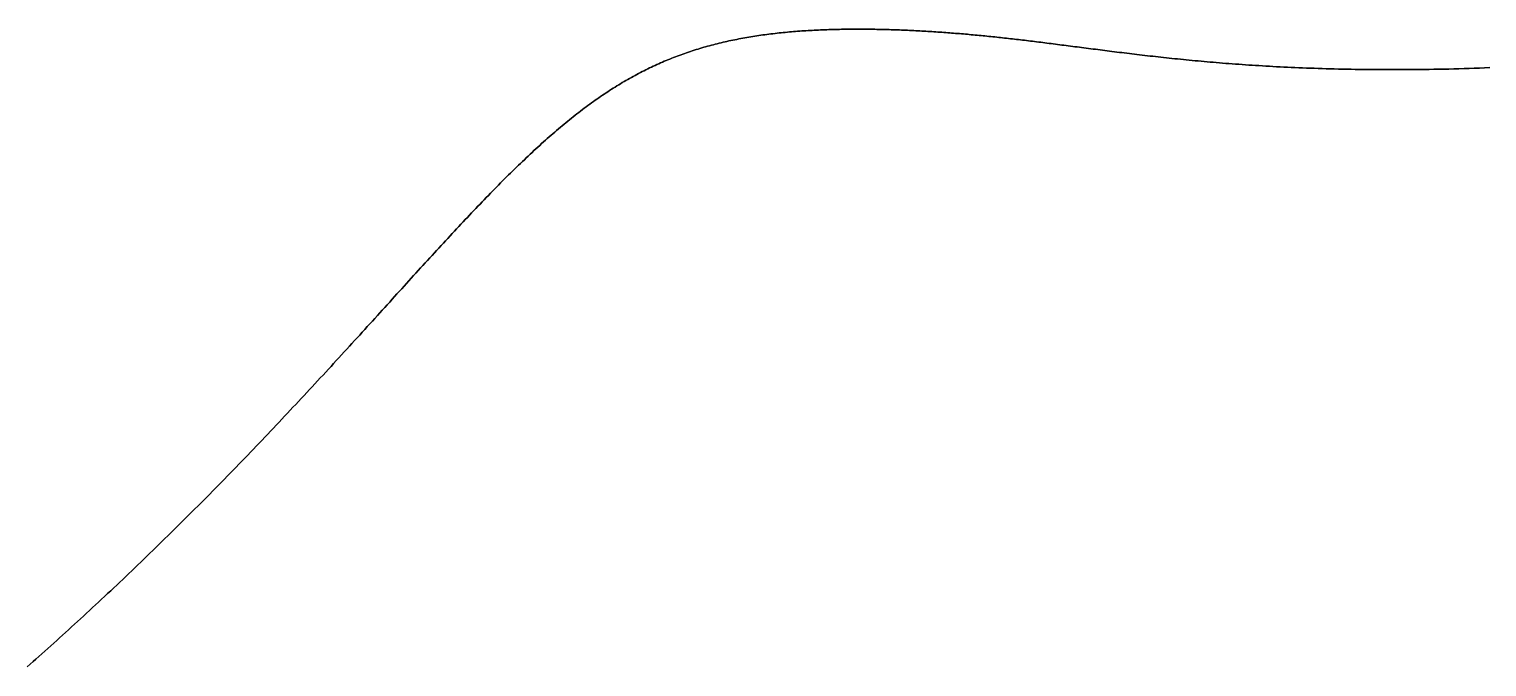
# Model space of a CAD drawing. Header units: inches. Extents: x 130170 to 284068, y 377793 to 804530.
# Drawn here: x 256949.4 to 257015.2, y 735354 to 735382.8 of the extents above; entities that cross this region are included whole.
import ezdxf

# ---------------------------------------------------------------- set-up
doc = ezdxf.new("R2010")
doc.units = ezdxf.units.IN
doc.header["$MEASUREMENT"] = 0
doc.layers.add('muni_il', color=7, linetype='Continuous')

msp = doc.modelspace()

# ---------------------------------------------------------------- linework, layer by layer
at = {"layer": 'muni_il'}
for points in [[(256949.259, 735353.977), (256949.392, 735354.094), (256949.525, 735354.211), (256949.657, 735354.329), (256949.791, 735354.447), (256949.924, 735354.566), (256950.058, 735354.685), (256950.191, 735354.805), (256950.325, 735354.925), (256950.459, 735355.045), (256950.594, 735355.166), (256950.728, 735355.287), (256950.863, 735355.409), (256950.998, 735355.531), (256951.133, 735355.654), (256951.268, 735355.777), (256951.403, 735355.901), (256951.538, 735356.024), (256951.674, 735356.149), (256951.81, 735356.273), (256951.945, 735356.399), (256952.081, 735356.524), (256952.217, 735356.65), (256952.353, 735356.776), (256952.489, 735356.903), (256952.625, 735357.03), (256952.761, 735357.157), (256952.898, 735357.285), (256953.034, 735357.413), (256953.17, 735357.541), (256953.307, 735357.67), (256953.443, 735357.799), (256953.579, 735357.928), (256953.716, 735358.058), (256953.852, 735358.187), (256953.989, 735358.318), (256954.125, 735358.448), (256954.261, 735358.579), (256954.398, 735358.71), (256954.534, 735358.841), (256954.67, 735358.973), (256954.806, 735359.105), (256954.942, 735359.237), (256955.078, 735359.369), (256955.214, 735359.501), (256955.35, 735359.634), (256955.486, 735359.767), (256955.622, 735359.9), (256955.758, 735360.033), (256955.893, 735360.167), (256956.028, 735360.301), (256956.164, 735360.435), (256956.299, 735360.569), (256956.434, 735360.703), (256956.569, 735360.837), (256956.703, 735360.972), (256956.838, 735361.106), (256956.972, 735361.241), (256957.106, 735361.376), (256957.24, 735361.511), (256957.374, 735361.646), (256957.508, 735361.781), (256957.641, 735361.916), (256957.775, 735362.051), (256957.907, 735362.187), (256958.04, 735362.322), (256958.173, 735362.457), (256958.305, 735362.593), (256958.437, 735362.728), (256958.569, 735362.864), (256958.701, 735362.999), (256958.832, 735363.135), (256958.963, 735363.271), (256959.094, 735363.406), (256959.225, 735363.541), (256959.355, 735363.677), (256959.485, 735363.812), (256959.615, 735363.948), (256959.744, 735364.083), (256959.873, 735364.218), (256960.002, 735364.353), (256960.13, 735364.488), (256960.259, 735364.623), (256960.387, 735364.758), (256960.514, 735364.893), (256960.641, 735365.027), (256960.768, 735365.162), (256960.895, 735365.296), (256961.021, 735365.43), (256961.147, 735365.564), (256961.272, 735365.698), (256961.397, 735365.832), (256961.522, 735365.965), (256961.647, 735366.098), (256961.771, 735366.232), (256961.894, 735366.364), (256962.018, 735366.497), (256962.141, 735366.629), (256962.263, 735366.762), (256962.385, 735366.894), (256962.507, 735367.025), (256962.629, 735367.157), (256962.75, 735367.288), (256962.87, 735367.419), (256962.991, 735367.549), (256963.11, 735367.679), (256963.23, 735367.809), (256963.349, 735367.939), (256963.468, 735368.068), (256963.586, 735368.197), (256963.704, 735368.326), (256963.821, 735368.454), (256963.938, 735368.582), (256964.054, 735368.71), (256964.171, 735368.837), (256964.286, 735368.964), (256964.402, 735369.091), (256964.516, 735369.217), (256964.631, 735369.342), (256964.745, 735369.468), (256964.859, 735369.592), (256964.972, 735369.717), (256965.084, 735369.841), (256965.197, 735369.965), (256965.309, 735370.088), (256965.42, 735370.21), (256965.531, 735370.332), (256965.642, 735370.454), (256965.752, 735370.576), (256965.862, 735370.696), (256965.971, 735370.817), (256966.08, 735370.937), (256966.188, 735371.056), (256966.296, 735371.175), (256966.404, 735371.293), (256966.511, 735371.411), (256966.618, 735371.528), (256966.724, 735371.645), (256966.83, 735371.761), (256966.936, 735371.877), (256967.041, 735371.992), (256967.146, 735372.107), (256967.25, 735372.221), (256967.354, 735372.334), (256967.457, 735372.447), (256967.56, 735372.56), (256967.663, 735372.671), (256967.765, 735372.783), (256967.867, 735372.893), (256967.968, 735373.003), (256968.069, 735373.113), (256968.17, 735373.222), (256968.27, 735373.33), (256968.37, 735373.438), (256968.469, 735373.545), (256968.568, 735373.651), (256968.667, 735373.757), (256968.765, 735373.862), (256968.863, 735373.966), (256968.96, 735374.07), (256969.057, 735374.174), (256969.154, 735374.276), (256969.25, 735374.378), (256969.346, 735374.48), (256969.442, 735374.58), (256969.537, 735374.68), (256969.632, 735374.78), (256969.727, 735374.879), (256969.821, 735374.977), (256969.915, 735375.074), (256970.008, 735375.171), (256970.102, 735375.267), (256970.194, 735375.363), (256970.287, 735375.457), (256970.379, 735375.551), (256970.471, 735375.645), (256970.563, 735375.738), (256970.654, 735375.83), (256970.745, 735375.921), (256970.836, 735376.012), (256970.926, 735376.102), (256971.016, 735376.191), (256971.106, 735376.28), (256971.195, 735376.368), (256971.285, 735376.455), (256971.373, 735376.542), (256971.462, 735376.628), (256971.551, 735376.713), (256971.639, 735376.798), (256971.727, 735376.882), (256971.814, 735376.965), (256971.902, 735377.047), (256971.989, 735377.129), (256972.076, 735377.21), (256972.162, 735377.291), (256972.249, 735377.37), (256972.335, 735377.45), (256972.421, 735377.528), (256972.507, 735377.606), (256972.593, 735377.683), (256972.678, 735377.759), (256972.763, 735377.834), (256972.848, 735377.909), (256972.933, 735377.984), (256973.018, 735378.057), (256973.102, 735378.13), (256973.186, 735378.202), (256973.271, 735378.274), (256973.355, 735378.345), (256973.438, 735378.415), (256973.522, 735378.485), (256973.606, 735378.553), (256973.689, 735378.622), (256973.772, 735378.689), (256973.856, 735378.756), (256973.939, 735378.822), (256974.022, 735378.887), (256974.104, 735378.952), (256974.187, 735379.016), (256974.27, 735379.08), (256974.352, 735379.143), (256974.435, 735379.205), (256974.517, 735379.266), (256974.599, 735379.327), (256974.681, 735379.387), (256974.764, 735379.447), (256974.846, 735379.506), (256974.928, 735379.564), (256975.009, 735379.622), (256975.091, 735379.679), (256975.173, 735379.735), (256975.255, 735379.791), (256975.337, 735379.846), (256975.419, 735379.9), (256975.501, 735379.954), (256975.582, 735380.007), (256975.664, 735380.06), (256975.746, 735380.112), (256975.827, 735380.163), (256975.909, 735380.214), (256975.991, 735380.264), (256976.073, 735380.313), (256976.154, 735380.362), (256976.236, 735380.41), (256976.318, 735380.458), (256976.4, 735380.505), (256976.482, 735380.551), (256976.564, 735380.597), (256976.646, 735380.642), (256976.728, 735380.687), (256976.81, 735380.731), (256976.892, 735380.775), (256976.974, 735380.818), (256977.056, 735380.86), (256977.139, 735380.902), (256977.221, 735380.943), (256977.304, 735380.984), (256977.386, 735381.024), (256977.469, 735381.064), (256977.552, 735381.103), (256977.635, 735381.141), (256977.718, 735381.179), (256977.801, 735381.216), (256977.884, 735381.253), (256977.967, 735381.289), (256978.051, 735381.325), (256978.134, 735381.36), (256978.218, 735381.395), (256978.301, 735381.429), (256978.385, 735381.463), (256978.469, 735381.496), (256978.554, 735381.528), (256978.638, 735381.56), (256978.722, 735381.592), (256978.807, 735381.623), (256978.892, 735381.654), (256978.976, 735381.684), (256979.061, 735381.713), (256979.147, 735381.742), (256979.232, 735381.771), (256979.317, 735381.799), (256979.403, 735381.826), (256979.489, 735381.853), (256979.575, 735381.88), (256979.661, 735381.906), (256979.747, 735381.932), (256979.833, 735381.957), (256979.92, 735381.982), (256980.007, 735382.006), (256980.094, 735382.03), (256980.181, 735382.054), (256980.268, 735382.077), (256980.355, 735382.099), (256980.443, 735382.121), (256980.531, 735382.143), (256980.619, 735382.164), (256980.707, 735382.185), (256980.795, 735382.205), (256980.883, 735382.225), (256980.972, 735382.244), (256981.061, 735382.263), (256981.15, 735382.282), (256981.239, 735382.3), (256981.328, 735382.318), (256981.418, 735382.336), (256981.507, 735382.352), (256981.597, 735382.369), (256981.687, 735382.385), (256981.777, 735382.401), (256981.868, 735382.417), (256981.958, 735382.432), (256982.049, 735382.447), (256982.139, 735382.461), (256982.23, 735382.475), (256982.321, 735382.488), (256982.413, 735382.502), (256982.504, 735382.514), (256982.596, 735382.527), (256982.687, 735382.539), (256982.779, 735382.551), (256982.871, 735382.562), (256982.963, 735382.573), (256983.056, 735382.584), (256983.148, 735382.595), (256983.241, 735382.605), (256983.333, 735382.615), (256983.426, 735382.624), (256983.519, 735382.633), (256983.612, 735382.642), (256983.705, 735382.65), (256983.798, 735382.659), (256983.892, 735382.666), (256983.985, 735382.674), (256984.078, 735382.681), (256984.172, 735382.688), (256984.266, 735382.695), (256984.36, 735382.701), (256984.453, 735382.707), (256984.547, 735382.713), (256984.641, 735382.719), (256984.735, 735382.724), (256984.829, 735382.729), (256984.924, 735382.734), (256985.018, 735382.738), (256985.112, 735382.742), (256985.206, 735382.746), (256985.301, 735382.75), (256985.395, 735382.753), (256985.489, 735382.757), (256985.584, 735382.76), (256985.678, 735382.762), (256985.773, 735382.765), (256985.867, 735382.767), (256985.962, 735382.769), (256986.056, 735382.771), (256986.151, 735382.772), (256986.245, 735382.774), (256986.339, 735382.775), (256986.434, 735382.776), (256986.528, 735382.776), (256986.622, 735382.777), (256986.717, 735382.777), (256986.811, 735382.777), (256986.905, 735382.777), (256986.999, 735382.777), (256987.093, 735382.776), (256987.187, 735382.775), (256987.281, 735382.774), (256987.375, 735382.773), (256987.469, 735382.772), (256987.562, 735382.771), (256987.656, 735382.769), (256987.749, 735382.767), (256987.843, 735382.765), (256987.936, 735382.763), (256988.029, 735382.761), (256988.123, 735382.758), (256988.215, 735382.756), (256988.308, 735382.753), (256988.401, 735382.75), (256988.494, 735382.747), (256988.586, 735382.743), (256988.679, 735382.74), (256988.771, 735382.736), (256988.863, 735382.733), (256988.955, 735382.729), (256989.047, 735382.725), (256989.139, 735382.72), (256989.231, 735382.716), (256989.322, 735382.712), (256989.414, 735382.707), (256989.505, 735382.702), (256989.596, 735382.697), (256989.687, 735382.692), (256989.778, 735382.687), (256989.869, 735382.682), (256989.959, 735382.677), (256990.05, 735382.671), (256990.14, 735382.666), (256990.23, 735382.66), (256990.32, 735382.654), (256990.41, 735382.648), (256990.5, 735382.642), (256990.59, 735382.636), (256990.679, 735382.629), (256990.769, 735382.623), (256990.858, 735382.616), (256990.947, 735382.609), (256991.037, 735382.602), (256991.126, 735382.595), (256991.215, 735382.588), (256991.304, 735382.581), (256991.392, 735382.574), (256991.481, 735382.567), (256991.57, 735382.559), (256991.658, 735382.551), (256991.747, 735382.544), (256991.835, 735382.536), (256991.924, 735382.528), (256992.012, 735382.52), (256992.101, 735382.512), (256992.189, 735382.503), (256992.277, 735382.495), (256992.366, 735382.486), (256992.454, 735382.478), (256992.542, 735382.469), (256992.631, 735382.46), (256992.719, 735382.451), (256992.808, 735382.442), (256992.896, 735382.433), (256992.985, 735382.424), (256993.073, 735382.415), (256993.162, 735382.405), (256993.251, 735382.396), (256993.34, 735382.386), (256993.429, 735382.376), (256993.518, 735382.366), (256993.607, 735382.356), (256993.697, 735382.346), (256993.786, 735382.336), (256993.876, 735382.326), (256993.966, 735382.315), (256994.056, 735382.305), (256994.147, 735382.294), (256994.237, 735382.283), (256994.328, 735382.273), (256994.419, 735382.262), (256994.51, 735382.251), (256994.602, 735382.24), (256994.694, 735382.228), (256994.786, 735382.217), (256994.878, 735382.206), (256994.971, 735382.194), (256995.064, 735382.183), (256995.158, 735382.171), (256995.251, 735382.159), (256995.345, 735382.148), (256995.44, 735382.136), (256995.535, 735382.124), (256995.63, 735382.111), (256995.726, 735382.099), (256995.822, 735382.087), (256995.918, 735382.075), (256996.015, 735382.062), (256996.113, 735382.049), (256996.211, 735382.037), (256996.309, 735382.024), (256996.408, 735382.011), (256996.507, 735381.999), (256996.607, 735381.986), (256996.708, 735381.973), (256996.809, 735381.96), (256996.91, 735381.947), (256997.012, 735381.933), (256997.115, 735381.92), (256997.218, 735381.907), (256997.321, 735381.893), (256997.426, 735381.88), (256997.531, 735381.867), (256997.636, 735381.853), (256997.742, 735381.84), (256997.849, 735381.826), (256997.956, 735381.812), (256998.064, 735381.799), (256998.173, 735381.785), (256998.282, 735381.771), (256998.392, 735381.758), (256998.503, 735381.744), (256998.614, 735381.73), (256998.726, 735381.716), (256998.838, 735381.702), (256998.952, 735381.689), (256999.066, 735381.675), (256999.18, 735381.661), (256999.296, 735381.647), (256999.412, 735381.633), (256999.529, 735381.62), (256999.647, 735381.606), (256999.765, 735381.592), (256999.885, 735381.578), (257000.004, 735381.565), (257000.125, 735381.551), (257000.247, 735381.537), (257000.369, 735381.524), (257000.492, 735381.51), (257000.616, 735381.497), (257000.741, 735381.483), (257000.866, 735381.47), (257000.993, 735381.457), (257001.12, 735381.443), (257001.248, 735381.43), (257001.377, 735381.417), (257001.507, 735381.404), (257001.638, 735381.391), (257001.769, 735381.379), (257001.902, 735381.366), (257002.035, 735381.353), (257002.17, 735381.341), (257002.305, 735381.328), (257002.441, 735381.316), (257002.579, 735381.304), (257002.717, 735381.292), (257002.856, 735381.28), (257002.996, 735381.268), (257003.138, 735381.256), (257003.28, 735381.245), (257003.424, 735381.233), (257003.568, 735381.222), (257003.714, 735381.211), (257003.861, 735381.2), (257004.009, 735381.19), (257004.158, 735381.179), (257004.308, 735381.169), (257004.46, 735381.158), (257004.612, 735381.148), (257004.766, 735381.138), (257004.921, 735381.129), (257005.078, 735381.119), (257005.236, 735381.11), (257005.395, 735381.101), (257005.556, 735381.092), (257005.718, 735381.083), (257005.881, 735381.075), (257006.046, 735381.067), (257006.212, 735381.059), (257006.379, 735381.051), (257006.549, 735381.043), (257006.719, 735381.036), (257006.891, 735381.029), (257007.065, 735381.022), (257007.241, 735381.016), (257007.417, 735381.009), (257007.596, 735381.003), (257007.776, 735380.998), (257007.958, 735380.992), (257008.141, 735380.987), (257008.326, 735380.982), (257008.513, 735380.978), (257008.702, 735380.973), (257008.892, 735380.969), (257009.084, 735380.966), (257009.278, 735380.962), (257009.473, 735380.96), (257009.67, 735380.957), (257009.869, 735380.955), (257010.07, 735380.953), (257010.272, 735380.951), (257010.476, 735380.95), (257010.682, 735380.949), (257010.889, 735380.949), (257011.098, 735380.949), (257011.309, 735380.949), (257011.522, 735380.95), (257011.736, 735380.951), (257011.952, 735380.953), (257012.169, 735380.955), (257012.388, 735380.958), (257012.608, 735380.961), (257012.83, 735380.964), (257013.054, 735380.968), (257013.278, 735380.973), (257013.505, 735380.978), (257013.732, 735380.984), (257013.961, 735380.99), (257014.191, 735380.997), (257014.422, 735381.004), (257014.654, 735381.012), (257014.888, 735381.02), (257015.122, 735381.029), (257015.357, 735381.039)], [(257015.357, 735381.039), (257015.122, 735381.029), (257014.888, 735381.02), (257014.654, 735381.012), (257014.422, 735381.004), (257014.191, 735380.997), (257013.961, 735380.99), (257013.732, 735380.984), (257013.505, 735380.978), (257013.278, 735380.973), (257013.054, 735380.968), (257012.83, 735380.964), (257012.608, 735380.961), (257012.388, 735380.958), (257012.169, 735380.955), (257011.952, 735380.953), (257011.736, 735380.951), (257011.522, 735380.95), (257011.309, 735380.949), (257011.098, 735380.949), (257010.889, 735380.949), (257010.682, 735380.949), (257010.476, 735380.95), (257010.272, 735380.951), (257010.07, 735380.953), (257009.869, 735380.955), (257009.67, 735380.957), (257009.473, 735380.96), (257009.278, 735380.962), (257009.084, 735380.966), (257008.892, 735380.969), (257008.702, 735380.973), (257008.513, 735380.978), (257008.326, 735380.982), (257008.141, 735380.987), (257007.958, 735380.992), (257007.776, 735380.998), (257007.596, 735381.003), (257007.417, 735381.009), (257007.241, 735381.016), (257007.065, 735381.022), (257006.891, 735381.029), (257006.719, 735381.036), (257006.549, 735381.043), (257006.379, 735381.051), (257006.212, 735381.059), (257006.046, 735381.067), (257005.881, 735381.075), (257005.718, 735381.083), (257005.556, 735381.092), (257005.395, 735381.101), (257005.236, 735381.11), (257005.078, 735381.119), (257004.921, 735381.129), (257004.766, 735381.138), (257004.612, 735381.148), (257004.46, 735381.158), (257004.308, 735381.169), (257004.158, 735381.179), (257004.009, 735381.19), (257003.861, 735381.2), (257003.714, 735381.211), (257003.568, 735381.222), (257003.424, 735381.233), (257003.28, 735381.245), (257003.138, 735381.256), (257002.996, 735381.268), (257002.856, 735381.28), (257002.717, 735381.292), (257002.579, 735381.304), (257002.441, 735381.316), (257002.305, 735381.328), (257002.17, 735381.341), (257002.035, 735381.353), (257001.902, 735381.366), (257001.769, 735381.379), (257001.638, 735381.391), (257001.507, 735381.404), (257001.377, 735381.417), (257001.248, 735381.43), (257001.12, 735381.443), (257000.993, 735381.457), (257000.866, 735381.47), (257000.741, 735381.483), (257000.616, 735381.497), (257000.492, 735381.51), (257000.369, 735381.524), (257000.247, 735381.537), (257000.125, 735381.551), (257000.004, 735381.565), (256999.885, 735381.578), (256999.765, 735381.592), (256999.647, 735381.606), (256999.529, 735381.62), (256999.412, 735381.633), (256999.296, 735381.647), (256999.18, 735381.661), (256999.066, 735381.675), (256998.952, 735381.689), (256998.838, 735381.702), (256998.726, 735381.716), (256998.614, 735381.73), (256998.503, 735381.744), (256998.392, 735381.758), (256998.282, 735381.771), (256998.173, 735381.785), (256998.064, 735381.799), (256997.956, 735381.812), (256997.849, 735381.826), (256997.742, 735381.84), (256997.636, 735381.853), (256997.531, 735381.867), (256997.426, 735381.88), (256997.321, 735381.893), (256997.218, 735381.907), (256997.115, 735381.92), (256997.012, 735381.933), (256996.91, 735381.947), (256996.809, 735381.96), (256996.708, 735381.973), (256996.607, 735381.986), (256996.507, 735381.999), (256996.408, 735382.011), (256996.309, 735382.024), (256996.211, 735382.037), (256996.113, 735382.049), (256996.015, 735382.062), (256995.918, 735382.075), (256995.822, 735382.087), (256995.726, 735382.099), (256995.63, 735382.111), (256995.535, 735382.124), (256995.44, 735382.136), (256995.345, 735382.148), (256995.251, 735382.159), (256995.158, 735382.171), (256995.064, 735382.183), (256994.971, 735382.194), (256994.878, 735382.206), (256994.786, 735382.217), (256994.694, 735382.228), (256994.602, 735382.24), (256994.51, 735382.251), (256994.419, 735382.262), (256994.328, 735382.273), (256994.237, 735382.283), (256994.147, 735382.294), (256994.056, 735382.305), (256993.966, 735382.315), (256993.876, 735382.326), (256993.786, 735382.336), (256993.697, 735382.346), (256993.607, 735382.356), (256993.518, 735382.366), (256993.429, 735382.376), (256993.34, 735382.386), (256993.251, 735382.396), (256993.162, 735382.405), (256993.073, 735382.415), (256992.985, 735382.424), (256992.896, 735382.433), (256992.808, 735382.442), (256992.719, 735382.451), (256992.631, 735382.46), (256992.542, 735382.469), (256992.454, 735382.478), (256992.366, 735382.486), (256992.277, 735382.495), (256992.189, 735382.503), (256992.101, 735382.512), (256992.012, 735382.52), (256991.924, 735382.528), (256991.835, 735382.536), (256991.747, 735382.544), (256991.658, 735382.551), (256991.57, 735382.559), (256991.481, 735382.567), (256991.392, 735382.574), (256991.304, 735382.581), (256991.215, 735382.588), (256991.126, 735382.595), (256991.037, 735382.602), (256990.947, 735382.609), (256990.858, 735382.616), (256990.769, 735382.623), (256990.679, 735382.629), (256990.59, 735382.636), (256990.5, 735382.642), (256990.41, 735382.648), (256990.32, 735382.654), (256990.23, 735382.66), (256990.14, 735382.666), (256990.05, 735382.671), (256989.959, 735382.677), (256989.869, 735382.682), (256989.778, 735382.687), (256989.687, 735382.692), (256989.596, 735382.697), (256989.505, 735382.702), (256989.414, 735382.707), (256989.322, 735382.712), (256989.231, 735382.716), (256989.139, 735382.72), (256989.047, 735382.725), (256988.955, 735382.729), (256988.863, 735382.733), (256988.771, 735382.736), (256988.679, 735382.74), (256988.586, 735382.743), (256988.494, 735382.747), (256988.401, 735382.75), (256988.308, 735382.753), (256988.215, 735382.756), (256988.123, 735382.758), (256988.029, 735382.761), (256987.936, 735382.763), (256987.843, 735382.765), (256987.749, 735382.767), (256987.656, 735382.769), (256987.562, 735382.771), (256987.469, 735382.772), (256987.375, 735382.773), (256987.281, 735382.774), (256987.187, 735382.775), (256987.093, 735382.776), (256986.999, 735382.777), (256986.905, 735382.777), (256986.811, 735382.777), (256986.717, 735382.777), (256986.622, 735382.777), (256986.528, 735382.776), (256986.434, 735382.776), (256986.339, 735382.775), (256986.245, 735382.774), (256986.151, 735382.772), (256986.056, 735382.771), (256985.962, 735382.769), (256985.867, 735382.767), (256985.773, 735382.765), (256985.678, 735382.762), (256985.584, 735382.76), (256985.489, 735382.757), (256985.395, 735382.753), (256985.301, 735382.75), (256985.206, 735382.746), (256985.112, 735382.742), (256985.018, 735382.738), (256984.924, 735382.734), (256984.829, 735382.729), (256984.735, 735382.724), (256984.641, 735382.719), (256984.547, 735382.713), (256984.453, 735382.707), (256984.36, 735382.701), (256984.266, 735382.695), (256984.172, 735382.688), (256984.078, 735382.681), (256983.985, 735382.674), (256983.892, 735382.666), (256983.798, 735382.659), (256983.705, 735382.65), (256983.612, 735382.642), (256983.519, 735382.633), (256983.426, 735382.624), (256983.333, 735382.615), (256983.241, 735382.605), (256983.148, 735382.595), (256983.056, 735382.584), (256982.963, 735382.573), (256982.871, 735382.562), (256982.779, 735382.551), (256982.687, 735382.539), (256982.596, 735382.527), (256982.504, 735382.514), (256982.413, 735382.502), (256982.321, 735382.488), (256982.23, 735382.475), (256982.139, 735382.461), (256982.049, 735382.447), (256981.958, 735382.432), (256981.868, 735382.417), (256981.777, 735382.401), (256981.687, 735382.385), (256981.597, 735382.369), (256981.507, 735382.352), (256981.418, 735382.336), (256981.328, 735382.318), (256981.239, 735382.3), (256981.15, 735382.282), (256981.061, 735382.263), (256980.972, 735382.244), (256980.883, 735382.225), (256980.795, 735382.205), (256980.707, 735382.185), (256980.619, 735382.164), (256980.531, 735382.143), (256980.443, 735382.121), (256980.355, 735382.099), (256980.268, 735382.077), (256980.181, 735382.054), (256980.094, 735382.03), (256980.007, 735382.006), (256979.92, 735381.982), (256979.833, 735381.957), (256979.747, 735381.932), (256979.661, 735381.906), (256979.575, 735381.88), (256979.489, 735381.853), (256979.403, 735381.826), (256979.317, 735381.799), (256979.232, 735381.771), (256979.147, 735381.742), (256979.061, 735381.713), (256978.976, 735381.684), (256978.892, 735381.654), (256978.807, 735381.623), (256978.722, 735381.592), (256978.638, 735381.56), (256978.554, 735381.528), (256978.469, 735381.496), (256978.385, 735381.463), (256978.301, 735381.429), (256978.218, 735381.395), (256978.134, 735381.36), (256978.051, 735381.325), (256977.967, 735381.289), (256977.884, 735381.253), (256977.801, 735381.216), (256977.718, 735381.179), (256977.635, 735381.141), (256977.552, 735381.103), (256977.469, 735381.064), (256977.386, 735381.024), (256977.304, 735380.984), (256977.221, 735380.943), (256977.139, 735380.902), (256977.056, 735380.86), (256976.974, 735380.818), (256976.892, 735380.775), (256976.81, 735380.731), (256976.728, 735380.687), (256976.646, 735380.642), (256976.564, 735380.597), (256976.482, 735380.551), (256976.4, 735380.505), (256976.318, 735380.458), (256976.236, 735380.41), (256976.154, 735380.362), (256976.073, 735380.313), (256975.991, 735380.264), (256975.909, 735380.214), (256975.827, 735380.163), (256975.746, 735380.112), (256975.664, 735380.06), (256975.582, 735380.007), (256975.501, 735379.954), (256975.419, 735379.9), (256975.337, 735379.846), (256975.255, 735379.791), (256975.173, 735379.735), (256975.091, 735379.679), (256975.009, 735379.622), (256974.928, 735379.564), (256974.846, 735379.506), (256974.764, 735379.447), (256974.681, 735379.387), (256974.599, 735379.327), (256974.517, 735379.266), (256974.435, 735379.205), (256974.352, 735379.143), (256974.27, 735379.08), (256974.187, 735379.016), (256974.104, 735378.952), (256974.022, 735378.887), (256973.939, 735378.822), (256973.856, 735378.756), (256973.772, 735378.689), (256973.689, 735378.622), (256973.606, 735378.553), (256973.522, 735378.485), (256973.438, 735378.415), (256973.355, 735378.345), (256973.271, 735378.274), (256973.186, 735378.202), (256973.102, 735378.13), (256973.018, 735378.057), (256972.933, 735377.984), (256972.848, 735377.909), (256972.763, 735377.834), (256972.678, 735377.759), (256972.593, 735377.683), (256972.507, 735377.606), (256972.421, 735377.528), (256972.335, 735377.45), (256972.249, 735377.37), (256972.162, 735377.291), (256972.076, 735377.21), (256971.989, 735377.129), (256971.902, 735377.047), (256971.814, 735376.965), (256971.727, 735376.882), (256971.639, 735376.798), (256971.551, 735376.713), (256971.462, 735376.628), (256971.373, 735376.542), (256971.285, 735376.455), (256971.195, 735376.368), (256971.106, 735376.28), (256971.016, 735376.191), (256970.926, 735376.102), (256970.836, 735376.012), (256970.745, 735375.921), (256970.654, 735375.83), (256970.563, 735375.738), (256970.471, 735375.645), (256970.379, 735375.551), (256970.287, 735375.457), (256970.194, 735375.363), (256970.102, 735375.267), (256970.008, 735375.171), (256969.915, 735375.074), (256969.821, 735374.977), (256969.727, 735374.879), (256969.632, 735374.78), (256969.537, 735374.68), (256969.442, 735374.58), (256969.346, 735374.48), (256969.25, 735374.378), (256969.154, 735374.276), (256969.057, 735374.174), (256968.96, 735374.07), (256968.863, 735373.966), (256968.765, 735373.862), (256968.667, 735373.757), (256968.568, 735373.651), (256968.469, 735373.545), (256968.37, 735373.438), (256968.27, 735373.33), (256968.17, 735373.222), (256968.069, 735373.113), (256967.968, 735373.003), (256967.867, 735372.893), (256967.765, 735372.783), (256967.663, 735372.671), (256967.56, 735372.56), (256967.457, 735372.447), (256967.354, 735372.334), (256967.25, 735372.221), (256967.146, 735372.107), (256967.041, 735371.992), (256966.936, 735371.877), (256966.83, 735371.761), (256966.724, 735371.645), (256966.618, 735371.528), (256966.511, 735371.411), (256966.404, 735371.293), (256966.296, 735371.175), (256966.188, 735371.056), (256966.08, 735370.937), (256965.971, 735370.817), (256965.862, 735370.696), (256965.752, 735370.576), (256965.642, 735370.454), (256965.531, 735370.332), (256965.42, 735370.21), (256965.309, 735370.088), (256965.197, 735369.965), (256965.084, 735369.841), (256964.972, 735369.717), (256964.859, 735369.592), (256964.745, 735369.468), (256964.631, 735369.342), (256964.516, 735369.217), (256964.402, 735369.091), (256964.286, 735368.964), (256964.171, 735368.837), (256964.054, 735368.71), (256963.938, 735368.582), (256963.821, 735368.454), (256963.704, 735368.326), (256963.586, 735368.197), (256963.468, 735368.068), (256963.349, 735367.939), (256963.23, 735367.809), (256963.11, 735367.679), (256962.991, 735367.549), (256962.87, 735367.419), (256962.75, 735367.288), (256962.629, 735367.157), (256962.507, 735367.025), (256962.385, 735366.894), (256962.263, 735366.762), (256962.141, 735366.629), (256962.018, 735366.497), (256961.894, 735366.364), (256961.771, 735366.232), (256961.647, 735366.098), (256961.522, 735365.965), (256961.397, 735365.832), (256961.272, 735365.698), (256961.147, 735365.564), (256961.021, 735365.43), (256960.895, 735365.296), (256960.768, 735365.162), (256960.641, 735365.027), (256960.514, 735364.893), (256960.387, 735364.758), (256960.259, 735364.623), (256960.13, 735364.488), (256960.002, 735364.353), (256959.873, 735364.218), (256959.744, 735364.083), (256959.615, 735363.948), (256959.485, 735363.812), (256959.355, 735363.677), (256959.225, 735363.541), (256959.094, 735363.406), (256958.963, 735363.271), (256958.832, 735363.135), (256958.701, 735362.999), (256958.569, 735362.864), (256958.437, 735362.728), (256958.305, 735362.593), (256958.173, 735362.457), (256958.04, 735362.322), (256957.907, 735362.187), (256957.775, 735362.051), (256957.641, 735361.916), (256957.508, 735361.781), (256957.374, 735361.646), (256957.24, 735361.511), (256957.106, 735361.376), (256956.972, 735361.241), (256956.838, 735361.106), (256956.703, 735360.972), (256956.569, 735360.837), (256956.434, 735360.703), (256956.299, 735360.569), (256956.164, 735360.435), (256956.028, 735360.301), (256955.893, 735360.167), (256955.758, 735360.033), (256955.622, 735359.9), (256955.486, 735359.767), (256955.35, 735359.634), (256955.214, 735359.501), (256955.078, 735359.369), (256954.942, 735359.237), (256954.806, 735359.105), (256954.67, 735358.973), (256954.534, 735358.841), (256954.398, 735358.71), (256954.261, 735358.579), (256954.125, 735358.448), (256953.989, 735358.318), (256953.852, 735358.187), (256953.716, 735358.058), (256953.579, 735357.928), (256953.443, 735357.799), (256953.307, 735357.67), (256953.17, 735357.541), (256953.034, 735357.413), (256952.898, 735357.285), (256952.761, 735357.157), (256952.625, 735357.03), (256952.489, 735356.903), (256952.353, 735356.776), (256952.217, 735356.65), (256952.081, 735356.524), (256951.945, 735356.399), (256951.81, 735356.273), (256951.674, 735356.149), (256951.538, 735356.024), (256951.403, 735355.901), (256951.268, 735355.777), (256951.133, 735355.654), (256950.998, 735355.531), (256950.863, 735355.409), (256950.728, 735355.287), (256950.594, 735355.166), (256950.459, 735355.045), (256950.325, 735354.925), (256950.191, 735354.805), (256950.058, 735354.685), (256949.924, 735354.566), (256949.791, 735354.447), (256949.657, 735354.329), (256949.525, 735354.211), (256949.392, 735354.094), (256949.259, 735353.977)]]:
    msp.add_lwpolyline(points, dxfattribs=at)

doc.saveas('drawing.dxf')
